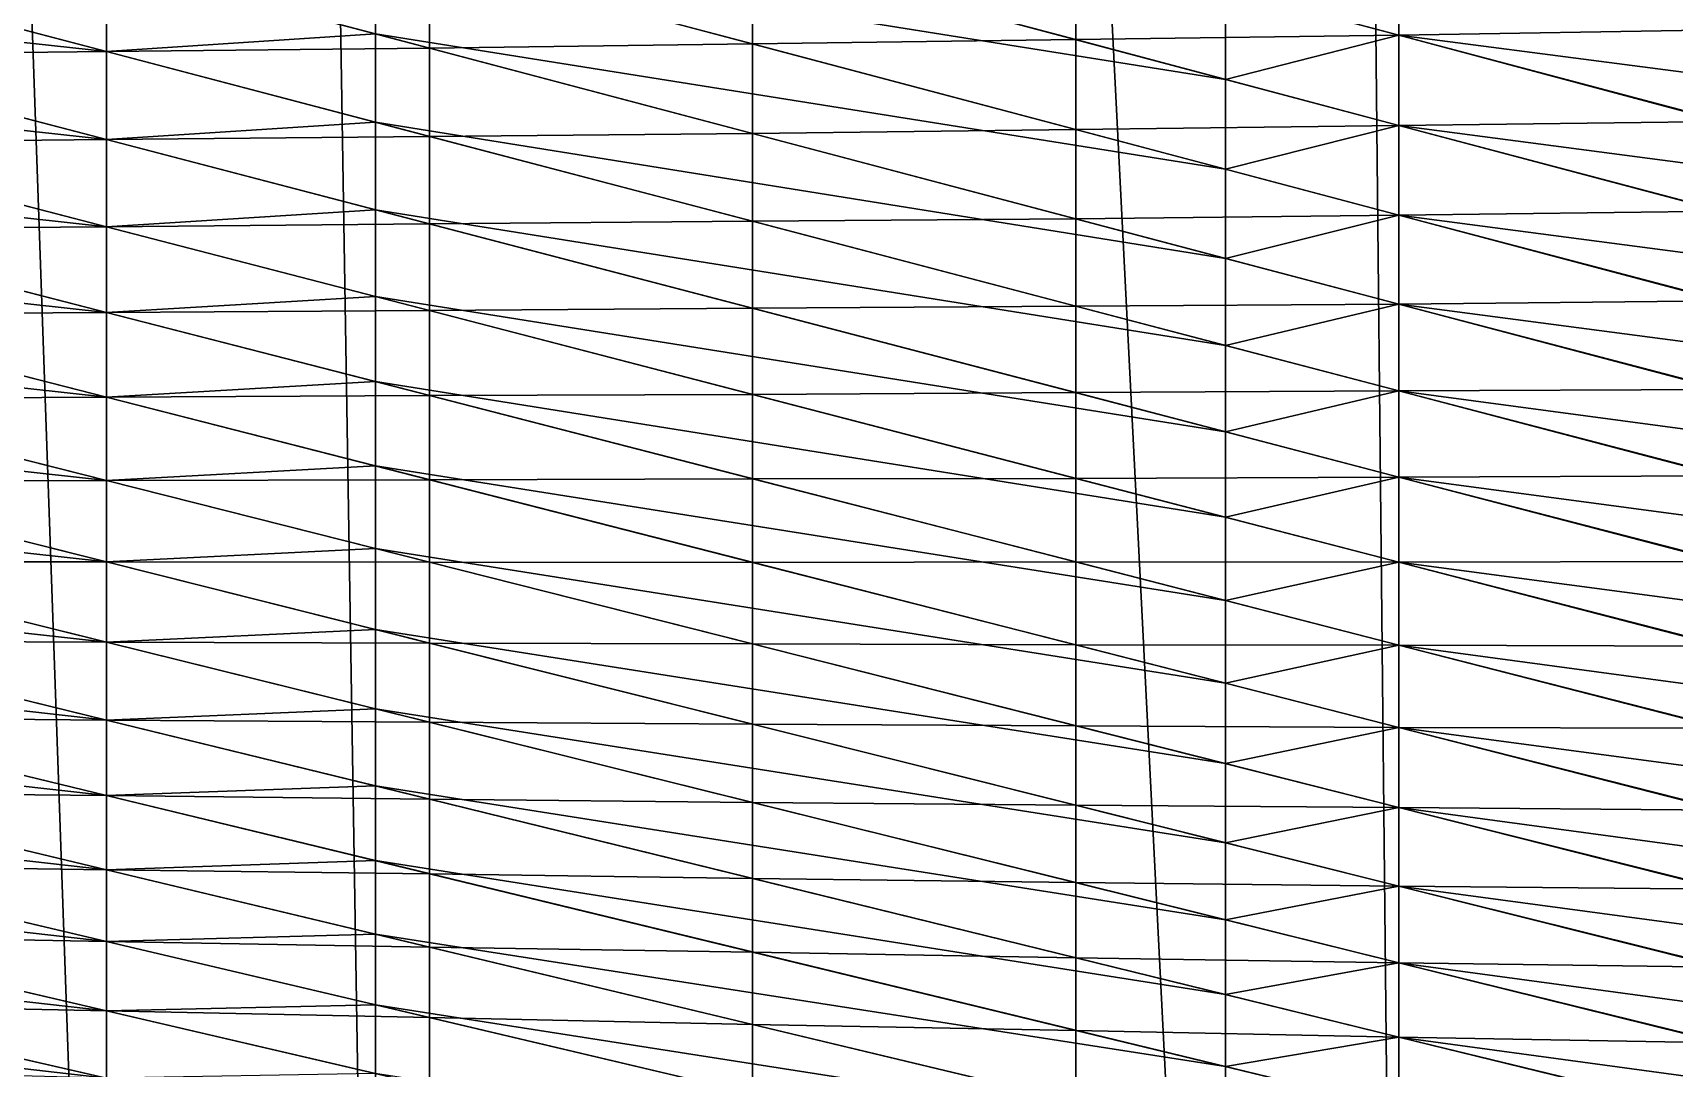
# Model space of a CAD drawing. Header units: metres. Extents: x -3 to 177, y -14 to 14.
# Drawn here: x 18.152 to 20.883, y -12.052 to -10.329 of the extents above; entities that cross this region are included whole.
import ezdxf

# ---------------------------------------------------------------- set-up
doc = ezdxf.new("R2010")
doc.units = ezdxf.units.M
doc.layers.add('ENGINE_ROOM', color=7, linetype='Continuous', true_color=0xa1acbe)
doc.layers.add('HULL', color=7, linetype='Continuous', true_color=0x528ba5)

msp = doc.modelspace()

# ---------------------------------------------------------------- linework, layer by layer
at = {"layer": 'ENGINE_ROOM'}
for points in [[(20.425, 14.067, 14.613), (21.5517, -14.1752, 14.6089), (21.5517, 14.1752, 14.6089)], [(20.1369, 14.0386, 14.6141), (20.425, -14.067, 14.613), (20.425, 14.067, 14.613)], [(20.425, 14.067, 14.613), (20.425, -14.067, 14.613), (21.5517, -14.1752, 14.6089)], [(18.7222, 13.8991, 14.6193), (20.1369, -14.0386, 14.6141), (20.1369, 14.0386, 14.6141)], [(20.1369, 14.0386, 14.6141), (20.1369, -14.0386, 14.6141), (20.425, -14.067, 14.613)], [(18.275, 13.855, 14.621), (18.7222, -13.8991, 14.6193), (18.7222, 13.8991, 14.6193)], [(18.7222, 13.8991, 14.6193), (18.7222, -13.8991, 14.6193), (20.1369, -14.0386, 14.6141)], [(17.3074, 13.7596, 14.6246), (18.275, -13.855, 14.621), (18.275, 13.855, 14.621)], [(18.275, 13.855, 14.621), (18.275, -13.855, 14.621), (18.7222, -13.8991, 14.6193)], [(17.3074, 13.7596, 14.6246), (17.3074, -13.7596, 14.6246), (18.275, -13.855, 14.621)], [(18.7222, -10.1816, 6.3061), (18.7222, -10.0309, 6.2243), (20.1369, -10.407, 5.9922)], [(18.7222, -10.0309, 6.2243), (20.1369, -10.2565, 5.9066), (20.1369, -10.407, 5.9922)], [(17.3074, -10.2545, 6.777), (17.3074, -10.1065, 6.6934), (18.275, -10.3606, 6.5464)], [(17.3074, -10.1065, 6.6934), (18.275, -10.213, 6.4602), (18.275, -10.3606, 6.5464)], [(18.275, -10.213, 6.4602), (18.7222, -10.1816, 6.3061), (18.7222, -10.3311, 6.3903)], [(18.7222, -10.3311, 6.3903), (18.7222, -10.1816, 6.3061), (20.1369, -10.5564, 6.0796)], [(18.7222, -10.1816, 6.3061), (20.1369, -10.407, 5.9922), (20.1369, -10.5564, 6.0796)], [(20.1369, -10.2565, 5.9066), (20.425, -10.181, 5.775), (20.425, -10.3333, 5.8582)], [(20.425, -10.3333, 5.8582), (20.425, -10.181, 5.775), (21.5517, -10.4796, 5.581)], [(20.425, -10.181, 5.775), (21.5517, -10.3278, 5.4941), (21.5517, -10.4796, 5.581)], [(18.275, -10.3606, 6.5464), (18.275, -10.213, 6.4602), (18.7222, -10.3311, 6.3903)], [(17.3074, -10.4008, 6.8637), (17.3074, -10.2545, 6.777), (18.275, -10.5071, 6.6345)], [(17.3074, -10.2545, 6.777), (18.275, -10.3606, 6.5464), (18.275, -10.5071, 6.6345)], [(20.1369, -10.407, 5.9922), (20.1369, -10.2565, 5.9066), (20.425, -10.3333, 5.8582)], [(18.275, -10.3606, 6.5464), (18.7222, -10.3311, 6.3903), (18.7222, -10.478, 6.4785)], [(18.7222, -10.478, 6.4785), (18.7222, -10.3311, 6.3903), (20.1369, -10.7047, 6.1691)], [(18.7222, -10.3311, 6.3903), (20.1369, -10.5564, 6.0796), (20.1369, -10.7047, 6.1691)], [(20.1369, -10.407, 5.9922), (20.425, -10.3333, 5.8582), (20.425, -10.4835, 5.945)], [(20.425, -10.4835, 5.945), (20.425, -10.3333, 5.8582), (21.5517, -10.6315, 5.6679)], [(20.425, -10.3333, 5.8582), (21.5517, -10.4796, 5.581), (21.5517, -10.6315, 5.6679)], [(18.275, -10.5071, 6.6345), (18.275, -10.3606, 6.5464), (18.7222, -10.478, 6.4785)], [(17.3074, -10.5456, 6.9527), (17.3074, -10.4008, 6.8637), (18.275, -10.652, 6.7252)], [(17.3074, -10.4008, 6.8637), (18.275, -10.5071, 6.6345), (18.275, -10.652, 6.7252)], [(20.1369, -10.5564, 6.0796), (20.1369, -10.407, 5.9922), (20.425, -10.4835, 5.945)], [(18.275, -10.5071, 6.6345), (18.7222, -10.478, 6.4785), (18.7222, -10.6239, 6.5686)], [(18.7222, -10.6239, 6.5686), (18.7222, -10.478, 6.4785), (20.1369, -10.8496, 6.2636)], [(18.7222, -10.478, 6.4785), (20.1369, -10.7047, 6.1691), (20.1369, -10.8496, 6.2636)], [(20.1369, -10.5564, 6.0796), (20.425, -10.4835, 5.945), (20.425, -10.6327, 6.0335)], [(20.425, -10.6327, 6.0335), (20.425, -10.4835, 5.945), (21.5517, -10.7807, 5.7592)], [(20.425, -10.4835, 5.945), (21.5517, -10.6315, 5.6679), (21.5517, -10.7807, 5.7592)], [(18.275, -10.652, 6.7252), (18.275, -10.5071, 6.6345), (18.7222, -10.6239, 6.5686)], [(17.3074, -10.6883, 7.0451), (17.3074, -10.5456, 6.9527), (18.275, -10.7947, 6.8193)], [(17.3074, -10.5456, 6.9527), (18.275, -10.652, 6.7252), (18.275, -10.7947, 6.8193)], [(20.1369, -10.7047, 6.1691), (20.1369, -10.5564, 6.0796), (20.425, -10.6327, 6.0335)], [(18.275, -10.652, 6.7252), (18.7222, -10.6239, 6.5686), (18.7222, -10.7681, 6.6612)], [(18.7222, -10.7681, 6.6612), (18.7222, -10.6239, 6.5686), (20.1369, -10.9933, 6.3602)], [(18.7222, -10.6239, 6.5686), (20.1369, -10.8496, 6.2636), (20.1369, -10.9933, 6.3602)], [(20.1369, -10.7047, 6.1691), (20.425, -10.6327, 6.0335), (20.425, -10.7808, 6.124)], [(20.425, -10.7808, 6.124), (20.425, -10.6327, 6.0335), (21.5517, -10.9289, 5.8522)], [(20.425, -10.6327, 6.0335), (21.5517, -10.7807, 5.7592), (21.5517, -10.9289, 5.8522)], [(18.275, -10.7947, 6.8193), (18.275, -10.652, 6.7252), (18.7222, -10.7681, 6.6612)], [(17.3074, -10.8293, 7.1401), (17.3074, -10.6883, 7.0451), (18.275, -10.9357, 6.9159)], [(17.3074, -10.6883, 7.0451), (18.275, -10.7947, 6.8193), (18.275, -10.9357, 6.9159)], [(20.1369, -10.8496, 6.2636), (20.1369, -10.7047, 6.1691), (20.425, -10.7808, 6.124)], [(18.275, -10.7947, 6.8193), (18.7222, -10.7681, 6.6612), (18.7222, -10.9098, 6.7576)], [(18.7222, -10.9098, 6.7576), (18.7222, -10.7681, 6.6612), (20.1369, -11.1355, 6.4588)], [(18.7222, -10.7681, 6.6612), (20.1369, -10.9933, 6.3602), (20.1369, -11.1355, 6.4588)], [(20.1369, -10.8496, 6.2636), (20.425, -10.7808, 6.124), (20.425, -10.9253, 6.2199)], [(20.425, -10.9253, 6.2199), (20.425, -10.7808, 6.124), (21.5517, -11.076, 5.947)], [(20.425, -10.7808, 6.124), (21.5517, -10.9289, 5.8522), (21.5517, -11.076, 5.947)], [(18.275, -10.9357, 6.9159), (18.275, -10.7947, 6.8193), (18.7222, -10.9098, 6.7576)], [(17.3074, -10.9671, 7.2397), (17.3074, -10.8293, 7.1401), (18.275, -11.0742, 7.0159)], [(17.3074, -10.8293, 7.1401), (18.275, -10.9357, 6.9159), (18.275, -11.0742, 7.0159)], [(20.1369, -10.9933, 6.3602), (20.1369, -10.8496, 6.2636), (20.425, -10.9253, 6.2199)], [(18.275, -10.9357, 6.9159), (18.7222, -10.9098, 6.7576), (18.7222, -11.05, 6.8561)], [(18.7222, -11.05, 6.8561), (18.7222, -10.9098, 6.7576), (20.1369, -11.274, 6.5624)], [(18.7222, -10.9098, 6.7576), (20.1369, -11.1355, 6.4588), (20.1369, -11.274, 6.5624)], [(18.275, -11.0742, 7.0159), (18.275, -10.9357, 6.9159), (18.7222, -11.05, 6.8561)], [(20.1369, -10.9933, 6.3602), (20.425, -10.9253, 6.2199), (20.425, -11.0685, 6.3177)], [(20.425, -11.0685, 6.3177), (20.425, -10.9253, 6.2199), (21.5517, -11.2188, 6.0479)], [(20.425, -10.9253, 6.2199), (21.5517, -11.076, 5.947), (21.5517, -11.2188, 6.0479)], [(17.3074, -11.1029, 7.342), (17.3074, -10.9671, 7.2397), (18.275, -11.2099, 7.1199)], [(17.3074, -10.9671, 7.2397), (18.275, -11.0742, 7.0159), (18.275, -11.2099, 7.1199)], [(20.1369, -11.1355, 6.4588), (20.1369, -10.9933, 6.3602), (20.425, -11.0685, 6.3177)], [(18.275, -11.0742, 7.0159), (18.7222, -11.05, 6.8561), (18.7222, -11.1874, 6.9585)], [(18.7222, -11.1874, 6.9585), (18.7222, -11.05, 6.8561), (20.1369, -11.4117, 6.6672)], [(18.7222, -11.05, 6.8561), (20.1369, -11.274, 6.5624), (20.1369, -11.4117, 6.6672)], [(18.275, -11.2099, 7.1199), (18.275, -11.0742, 7.0159), (18.7222, -11.1874, 6.9585)], [(20.1369, -11.1355, 6.4588), (20.425, -11.0685, 6.3177), (20.425, -11.2103, 6.4175)], [(20.425, -11.2103, 6.4175), (20.425, -11.0685, 6.3177), (21.5517, -11.3602, 6.1509)], [(20.425, -11.0685, 6.3177), (21.5517, -11.2188, 6.0479), (21.5517, -11.3602, 6.1509)], [(17.3074, -11.2356, 7.4483), (17.3074, -11.1029, 7.342), (18.275, -11.3431, 7.2268)], [(17.3074, -11.1029, 7.342), (18.275, -11.2099, 7.1199), (18.275, -11.3431, 7.2268)], [(20.1369, -11.274, 6.5624), (20.1369, -11.1355, 6.4588), (20.425, -11.2103, 6.4175)], [(18.275, -11.2099, 7.1199), (18.7222, -11.1874, 6.9585), (18.7222, -11.322, 7.0645)], [(18.7222, -11.322, 7.0645), (18.7222, -11.1874, 6.9585), (20.1369, -11.5454, 6.7769)], [(18.7222, -11.1874, 6.9585), (20.1369, -11.4117, 6.6672), (20.1369, -11.5454, 6.7769)], [(18.275, -11.3431, 7.2268), (18.275, -11.2099, 7.1199), (18.7222, -11.322, 7.0645)], [(20.1369, -11.274, 6.5624), (20.425, -11.2103, 6.4175), (20.425, -11.3481, 6.5227)], [(20.425, -11.3481, 6.5227), (20.425, -11.2103, 6.4175), (21.5517, -11.5004, 6.2555)], [(20.425, -11.2103, 6.4175), (21.5517, -11.3602, 6.1509), (21.5517, -11.5004, 6.2555)], [(17.3074, -11.3638, 7.5598), (17.3074, -11.2356, 7.4483), (18.275, -11.4729, 7.3379)], [(17.3074, -11.2356, 7.4483), (18.275, -11.3431, 7.2268), (18.275, -11.4729, 7.3379)], [(20.1369, -11.4117, 6.6672), (20.1369, -11.274, 6.5624), (20.425, -11.3481, 6.5227)], [(18.275, -11.3431, 7.2268), (18.7222, -11.322, 7.0645), (18.7222, -11.4541, 7.1736)], [(18.7222, -11.4541, 7.1736), (18.7222, -11.322, 7.0645), (20.1369, -11.677, 6.8892)], [(18.7222, -11.322, 7.0645), (20.1369, -11.5454, 6.7769), (20.1369, -11.677, 6.8892)], [(18.275, -11.4729, 7.3379), (18.275, -11.3431, 7.2268), (18.7222, -11.4541, 7.1736)], [(20.1369, -11.4117, 6.6672), (20.425, -11.3481, 6.5227), (20.425, -11.4854, 6.6287)], [(20.425, -11.4854, 6.6287), (20.425, -11.3481, 6.5227), (21.5517, -11.6356, 6.3665)], [(20.425, -11.3481, 6.5227), (21.5517, -11.5004, 6.2555), (21.5517, -11.6356, 6.3665)], [(17.3074, -11.4903, 7.6735), (17.3074, -11.3638, 7.5598), (18.275, -11.5984, 7.4539)], [(17.3074, -11.3638, 7.5598), (18.275, -11.4729, 7.3379), (18.275, -11.5984, 7.4539)], [(20.1369, -11.5454, 6.7769), (20.1369, -11.4117, 6.6672), (20.425, -11.4854, 6.6287)], [(18.275, -11.4729, 7.3379), (18.7222, -11.4541, 7.1736), (18.7222, -11.5826, 7.2869)], [(18.7222, -11.5826, 7.2869), (18.7222, -11.4541, 7.1736), (20.1369, -11.8052, 7.0053)], [(18.7222, -11.4541, 7.1736), (20.1369, -11.677, 6.8892), (20.1369, -11.8052, 7.0053)], [(17.3074, -11.6127, 7.7914), (17.3074, -11.4903, 7.6735), (18.275, -11.7221, 7.5718)], [(17.3074, -11.4903, 7.6735), (18.275, -11.5984, 7.4539), (18.275, -11.7221, 7.5718)], [(18.275, -11.5984, 7.4539), (18.275, -11.4729, 7.3379), (18.7222, -11.5826, 7.2869)], [(20.1369, -11.5454, 6.7769), (20.425, -11.4854, 6.6287), (20.425, -11.6183, 6.7399)], [(20.425, -11.6183, 6.7399), (20.425, -11.4854, 6.6287), (21.5517, -11.7708, 6.4775)], [(20.425, -11.4854, 6.6287), (21.5517, -11.6356, 6.3665), (21.5517, -11.7708, 6.4775)], [(20.1369, -11.677, 6.8892), (20.1369, -11.5454, 6.7769), (20.425, -11.6183, 6.7399)], [(18.275, -11.5984, 7.4539), (18.7222, -11.5826, 7.2869), (18.7222, -11.7067, 7.4049)], [(18.275, -11.7221, 7.5718), (18.275, -11.5984, 7.4539), (18.7222, -11.7067, 7.4049)], [(18.7222, -11.7067, 7.4049), (18.7222, -11.5826, 7.2869), (20.1369, -11.9297, 7.1254)], [(18.7222, -11.5826, 7.2869), (20.1369, -11.8052, 7.0053), (20.1369, -11.9297, 7.1254)], [(17.3074, -11.7313, 7.9132), (17.3074, -11.6127, 7.7914), (18.275, -11.8411, 7.6943)], [(17.3074, -11.6127, 7.7914), (18.275, -11.7221, 7.5718), (18.275, -11.8411, 7.6943)], [(20.1369, -11.677, 6.8892), (20.425, -11.6183, 6.7399), (20.425, -11.7492, 6.8535)], [(20.425, -11.7492, 6.8535), (20.425, -11.6183, 6.7399), (21.5517, -11.9008, 6.5946)], [(20.425, -11.6183, 6.7399), (21.5517, -11.7708, 6.4775), (21.5517, -11.9008, 6.5946)], [(20.1369, -11.8052, 7.0053), (20.1369, -11.677, 6.8892), (20.425, -11.7492, 6.8535)], [(18.275, -11.7221, 7.5718), (18.7222, -11.7067, 7.4049), (18.7222, -11.8292, 7.5248)], [(18.7222, -11.8292, 7.5248), (18.7222, -11.7067, 7.4049), (20.1369, -12.0496, 7.25)], [(18.7222, -11.7067, 7.4049), (20.1369, -11.9297, 7.1254), (20.1369, -12.0496, 7.25)], [(17.3074, -11.8473, 8.0374), (17.3074, -11.7313, 7.9132), (18.275, -11.9568, 7.82)], [(17.3074, -11.7313, 7.9132), (18.275, -11.8411, 7.6943), (18.275, -11.9568, 7.82)], [(18.275, -11.8411, 7.6943), (18.275, -11.7221, 7.5718), (18.7222, -11.8292, 7.5248)], [(20.1369, -11.8052, 7.0053), (20.425, -11.7492, 6.8535), (20.425, -11.8767, 6.971)], [(20.425, -11.8767, 6.971), (20.425, -11.7492, 6.8535), (21.5517, -12.0292, 6.7134)], [(20.425, -11.7492, 6.8535), (21.5517, -11.9008, 6.5946), (21.5517, -12.0292, 6.7134)], [(20.1369, -11.9297, 7.1254), (20.1369, -11.8052, 7.0053), (20.425, -11.8767, 6.971)], [(17.3074, -11.9576, 8.1668), (17.3074, -11.8473, 8.0374), (18.275, -12.069, 7.9488)], [(17.3074, -11.8473, 8.0374), (18.275, -11.9568, 7.82), (18.275, -12.069, 7.9488)], [(18.275, -11.8411, 7.6943), (18.7222, -11.8292, 7.5248), (18.7222, -11.9466, 7.6494)], [(18.275, -11.9568, 7.82), (18.275, -11.8411, 7.6943), (18.7222, -11.9466, 7.6494)], [(18.7222, -11.9466, 7.6494), (18.7222, -11.8292, 7.5248), (20.1369, -12.1681, 7.3761)], [(18.7222, -11.8292, 7.5248), (20.1369, -12.0496, 7.25), (20.1369, -12.1681, 7.3761)], [(20.1369, -11.9297, 7.1254), (20.425, -11.8767, 6.971), (20.425, -12.0003, 7.0925)], [(20.425, -12.0003, 7.0925), (20.425, -11.8767, 6.971), (21.5517, -12.1535, 6.8365)], [(20.425, -11.8767, 6.971), (21.5517, -12.0292, 6.7134), (21.5517, -12.1535, 6.8365)], [(20.1369, -12.0496, 7.25), (20.1369, -11.9297, 7.1254), (20.425, -12.0003, 7.0925)], [(17.3074, -12.0634, 8.2999), (17.3074, -11.9576, 8.1668), (18.275, -12.1759, 8.0821)], [(17.3074, -11.9576, 8.1668), (18.275, -12.069, 7.9488), (18.275, -12.1759, 8.0821)], [(18.275, -11.9568, 7.82), (18.7222, -11.9466, 7.6494), (18.7222, -12.0611, 7.777)], [(18.275, -12.069, 7.9488), (18.275, -11.9568, 7.82), (18.7222, -12.0611, 7.777)], [(18.7222, -12.0611, 7.777), (18.7222, -11.9466, 7.6494), (20.1369, -12.2805, 7.5075)], [(18.7222, -11.9466, 7.6494), (20.1369, -12.1681, 7.3761), (20.1369, -12.2805, 7.5075)], [(20.1369, -12.0496, 7.25), (20.425, -12.0003, 7.0925), (20.425, -12.1195, 7.2184)], [(20.425, -12.1195, 7.2184), (20.425, -12.0003, 7.0925), (21.5517, -12.2739, 6.9634)], [(20.425, -12.0003, 7.0925), (21.5517, -12.1535, 6.8365), (21.5517, -12.2739, 6.9634)], [(20.1369, -12.1681, 7.3761), (20.1369, -12.0496, 7.25), (20.425, -12.1195, 7.2184)]]:
    msp.add_3dface(points, dxfattribs=at)
at = {"layer": 'HULL'}
for points in [[(19.8875, -10.19, 5.9486), (20.425, -10.181, 5.775), (20.425, -10.3333, 5.8582)], [(20.425, -10.3333, 5.8582), (20.425, -10.181, 5.775), (20.9625, -10.3246, 5.6829)], [(17.7375, -10.2194, 6.6281), (18.275, -10.213, 6.4602), (18.275, -10.3606, 6.5464)], [(18.275, -10.213, 6.4602), (18.8125, -10.2056, 6.2916), (18.8125, -10.3549, 6.3762)], [(18.275, -10.3606, 6.5464), (18.275, -10.213, 6.4602), (18.8125, -10.3549, 6.3762)], [(18.8125, -10.2056, 6.2916), (19.35, -10.1978, 6.1213), (19.35, -10.348, 6.2056)], [(18.8125, -10.3549, 6.3762), (18.8125, -10.2056, 6.2916), (19.35, -10.348, 6.2056)], [(19.35, -10.1978, 6.1213), (19.8875, -10.19, 5.9486), (19.8875, -10.3407, 6.0331)], [(19.35, -10.348, 6.2056), (19.35, -10.1978, 6.1213), (19.8875, -10.3407, 6.0331)], [(19.8875, -10.3407, 6.0331), (19.8875, -10.19, 5.9486), (20.425, -10.3333, 5.8582)], [(17.7375, -10.3668, 6.7137), (17.7375, -10.2194, 6.6281), (18.275, -10.3606, 6.5464)], [(18.8125, -10.3549, 6.3762), (19.35, -10.348, 6.2056), (19.35, -10.4969, 6.2921)], [(19.35, -10.348, 6.2056), (19.8875, -10.3407, 6.0331), (19.8875, -10.4903, 6.1195)], [(19.35, -10.4969, 6.2921), (19.35, -10.348, 6.2056), (19.8875, -10.4903, 6.1195)], [(19.8875, -10.3407, 6.0331), (20.425, -10.3333, 5.8582), (20.425, -10.4835, 5.945)], [(19.8875, -10.4903, 6.1195), (19.8875, -10.3407, 6.0331), (20.425, -10.4835, 5.945)], [(20.425, -10.3333, 5.8582), (20.9625, -10.3246, 5.6829), (20.9625, -10.4767, 5.7679)], [(20.425, -10.4835, 5.945), (20.425, -10.3333, 5.8582), (20.9625, -10.4767, 5.7679)], [(17.7375, -10.3668, 6.7137), (18.275, -10.3606, 6.5464), (18.275, -10.5071, 6.6345)], [(17.7375, -10.5125, 6.8021), (17.7375, -10.3668, 6.7137), (18.275, -10.5071, 6.6345)], [(18.275, -10.3606, 6.5464), (18.8125, -10.3549, 6.3762), (18.8125, -10.5018, 6.4648)], [(18.275, -10.5071, 6.6345), (18.275, -10.3606, 6.5464), (18.8125, -10.5018, 6.4648)], [(18.8125, -10.5018, 6.4648), (18.8125, -10.3549, 6.3762), (19.35, -10.4969, 6.2921)], [(19.8875, -10.4903, 6.1195), (20.425, -10.4835, 5.945), (20.425, -10.6327, 6.0335)], [(20.425, -10.4835, 5.945), (20.9625, -10.4767, 5.7679), (20.9625, -10.6264, 5.8568)], [(20.425, -10.6327, 6.0335), (20.425, -10.4835, 5.945), (20.9625, -10.6264, 5.8568)], [(17.7375, -10.5125, 6.8021), (18.275, -10.5071, 6.6345), (18.275, -10.652, 6.7252)], [(17.7375, -10.6563, 6.8934), (17.7375, -10.5125, 6.8021), (18.275, -10.652, 6.7252)], [(18.275, -10.5071, 6.6345), (18.8125, -10.5018, 6.4648), (18.8125, -10.6475, 6.5553)], [(18.275, -10.652, 6.7252), (18.275, -10.5071, 6.6345), (18.8125, -10.6475, 6.5553)], [(18.8125, -10.5018, 6.4648), (19.35, -10.4969, 6.2921), (19.35, -10.6429, 6.3832)], [(18.8125, -10.6475, 6.5553), (18.8125, -10.5018, 6.4648), (19.35, -10.6429, 6.3832)], [(19.35, -10.4969, 6.2921), (19.8875, -10.4903, 6.1195), (19.8875, -10.6388, 6.2081)], [(19.35, -10.6429, 6.3832), (19.35, -10.4969, 6.2921), (19.8875, -10.6388, 6.2081)], [(19.8875, -10.6388, 6.2081), (19.8875, -10.4903, 6.1195), (20.425, -10.6327, 6.0335)], [(18.275, -10.652, 6.7252), (18.8125, -10.6475, 6.5553), (18.8125, -10.7916, 6.6483)], [(18.8125, -10.6475, 6.5553), (19.35, -10.6429, 6.3832), (19.35, -10.7878, 6.4761)], [(18.8125, -10.7916, 6.6483), (18.8125, -10.6475, 6.5553), (19.35, -10.7878, 6.4761)], [(19.35, -10.6429, 6.3832), (19.8875, -10.6388, 6.2081), (19.8875, -10.7841, 6.3015)], [(19.35, -10.7878, 6.4761), (19.35, -10.6429, 6.3832), (19.8875, -10.7841, 6.3015)], [(19.8875, -10.6388, 6.2081), (20.425, -10.6327, 6.0335), (20.425, -10.7808, 6.124)], [(19.8875, -10.7841, 6.3015), (19.8875, -10.6388, 6.2081), (20.425, -10.7808, 6.124)], [(20.425, -10.6327, 6.0335), (20.9625, -10.6264, 5.8568), (20.9625, -10.7751, 5.9475)], [(20.425, -10.7808, 6.124), (20.425, -10.6327, 6.0335), (20.9625, -10.7751, 5.9475)], [(17.7375, -10.6563, 6.8934), (18.275, -10.652, 6.7252), (18.275, -10.7947, 6.8193)], [(17.7375, -10.7983, 6.9877), (17.7375, -10.6563, 6.8934), (18.275, -10.7947, 6.8193)], [(18.275, -10.7947, 6.8193), (18.275, -10.652, 6.7252), (18.8125, -10.7916, 6.6483)], [(19.35, -10.7878, 6.4761), (19.8875, -10.7841, 6.3015), (19.8875, -10.9281, 6.3969)], [(19.8875, -10.7841, 6.3015), (20.425, -10.7808, 6.124), (20.425, -10.9253, 6.2199)], [(19.8875, -10.9281, 6.3969), (19.8875, -10.7841, 6.3015), (20.425, -10.9253, 6.2199)], [(20.425, -10.7808, 6.124), (20.9625, -10.7751, 5.9475), (20.9625, -10.9227, 6.04)], [(20.425, -10.9253, 6.2199), (20.425, -10.7808, 6.124), (20.9625, -10.9227, 6.04)], [(17.7375, -10.7983, 6.9877), (18.275, -10.7947, 6.8193), (18.275, -10.9357, 6.9159)], [(17.7375, -10.9382, 7.0849), (17.7375, -10.7983, 6.9877), (18.275, -10.9357, 6.9159)], [(18.275, -10.7947, 6.8193), (18.8125, -10.7916, 6.6483), (18.8125, -10.933, 6.7451)], [(18.275, -10.9357, 6.9159), (18.275, -10.7947, 6.8193), (18.8125, -10.933, 6.7451)], [(18.8125, -10.7916, 6.6483), (19.35, -10.7878, 6.4761), (19.35, -10.9312, 6.5714)], [(18.8125, -10.933, 6.7451), (18.8125, -10.7916, 6.6483), (19.35, -10.9312, 6.5714)], [(19.35, -10.9312, 6.5714), (19.35, -10.7878, 6.4761), (19.8875, -10.9281, 6.3969)], [(20.425, -10.9253, 6.2199), (20.9625, -10.9227, 6.04), (20.9625, -11.0664, 6.1382)], [(17.7375, -10.9382, 7.0849), (18.275, -10.9357, 6.9159), (18.275, -11.0742, 7.0159)], [(17.7375, -11.075, 7.1864), (17.7375, -10.9382, 7.0849), (18.275, -11.0742, 7.0159)], [(18.275, -10.9357, 6.9159), (18.8125, -10.933, 6.7451), (18.8125, -11.0731, 6.8441)], [(18.275, -11.0742, 7.0159), (18.275, -10.9357, 6.9159), (18.8125, -11.0731, 6.8441)], [(18.8125, -10.933, 6.7451), (19.35, -10.9312, 6.5714), (19.35, -11.0714, 6.671)], [(18.8125, -11.0731, 6.8441), (18.8125, -10.933, 6.7451), (19.35, -11.0714, 6.671)], [(19.35, -10.9312, 6.5714), (19.8875, -10.9281, 6.3969), (19.8875, -11.0707, 6.4945)], [(19.35, -11.0714, 6.671), (19.35, -10.9312, 6.5714), (19.8875, -11.0707, 6.4945)], [(19.8875, -10.9281, 6.3969), (20.425, -10.9253, 6.2199), (20.425, -11.0685, 6.3177)], [(19.8875, -11.0707, 6.4945), (19.8875, -10.9281, 6.3969), (20.425, -11.0685, 6.3177)], [(20.425, -11.0685, 6.3177), (20.425, -10.9253, 6.2199), (20.9625, -11.0664, 6.1382)], [(17.7375, -11.075, 7.1864), (18.275, -11.0742, 7.0159), (18.275, -11.2099, 7.1199)], [(17.7375, -11.2097, 7.2908), (17.7375, -11.075, 7.1864), (18.275, -11.2099, 7.1199)], [(18.275, -11.0742, 7.0159), (18.8125, -11.0731, 6.8441), (18.8125, -11.2102, 6.9469)], [(18.275, -11.2099, 7.1199), (18.275, -11.0742, 7.0159), (18.8125, -11.2102, 6.9469)], [(18.8125, -11.0731, 6.8441), (19.35, -11.0714, 6.671), (19.35, -11.2105, 6.7723)], [(18.8125, -11.2102, 6.9469), (18.8125, -11.0731, 6.8441), (19.35, -11.2105, 6.7723)], [(19.35, -11.0714, 6.671), (19.8875, -11.0707, 6.4945), (19.8875, -11.2097, 6.5968)], [(19.35, -11.2105, 6.7723), (19.35, -11.0714, 6.671), (19.8875, -11.2097, 6.5968)], [(19.8875, -11.0707, 6.4945), (20.425, -11.0685, 6.3177), (20.425, -11.2103, 6.4175)], [(19.8875, -11.2097, 6.5968), (19.8875, -11.0707, 6.4945), (20.425, -11.2103, 6.4175)], [(20.425, -11.0685, 6.3177), (20.9625, -11.0664, 6.1382), (20.9625, -11.2088, 6.2385)], [(20.425, -11.2103, 6.4175), (20.425, -11.0685, 6.3177), (20.9625, -11.2088, 6.2385)], [(17.7375, -11.3411, 7.3992), (17.7375, -11.2097, 7.2908), (18.275, -11.3431, 7.2268)], [(17.7375, -11.2097, 7.2908), (18.275, -11.2099, 7.1199), (18.275, -11.3431, 7.2268)], [(18.275, -11.3431, 7.2268), (18.275, -11.2099, 7.1199), (18.8125, -11.3447, 7.0533)], [(18.275, -11.2099, 7.1199), (18.8125, -11.2102, 6.9469), (18.8125, -11.3447, 7.0533)], [(18.8125, -11.3447, 7.0533), (18.8125, -11.2102, 6.9469), (19.35, -11.3463, 6.8779)], [(18.8125, -11.2102, 6.9469), (19.35, -11.2105, 6.7723), (19.35, -11.3463, 6.8779)], [(19.35, -11.2105, 6.7723), (19.8875, -11.2097, 6.5968), (19.8875, -11.348, 6.7005)], [(19.35, -11.3463, 6.8779), (19.35, -11.2105, 6.7723), (19.8875, -11.348, 6.7005)], [(19.8875, -11.348, 6.7005), (19.8875, -11.2097, 6.5968), (20.425, -11.3481, 6.5227)], [(19.8875, -11.2097, 6.5968), (20.425, -11.2103, 6.4175), (20.425, -11.3481, 6.5227)], [(20.425, -11.2103, 6.4175), (20.9625, -11.2088, 6.2385), (20.9625, -11.3499, 6.3406)], [(20.425, -11.3481, 6.5227), (20.425, -11.2103, 6.4175), (20.9625, -11.3499, 6.3406)], [(17.7375, -11.4681, 7.5127), (17.7375, -11.3411, 7.3992), (18.275, -11.4729, 7.3379)], [(17.7375, -11.3411, 7.3992), (18.275, -11.3431, 7.2268), (18.275, -11.4729, 7.3379)], [(18.275, -11.4729, 7.3379), (18.275, -11.3431, 7.2268), (18.8125, -11.4765, 7.1629)], [(18.275, -11.3431, 7.2268), (18.8125, -11.3447, 7.0533), (18.8125, -11.4765, 7.1629)], [(18.8125, -11.4765, 7.1629), (18.8125, -11.3447, 7.0533), (19.35, -11.4796, 6.9867)], [(18.8125, -11.3447, 7.0533), (19.35, -11.3463, 6.8779), (19.35, -11.4796, 6.9867)], [(19.35, -11.4796, 6.9867), (19.35, -11.3463, 6.8779), (19.8875, -11.4823, 6.8089)], [(19.35, -11.3463, 6.8779), (19.8875, -11.348, 6.7005), (19.8875, -11.4823, 6.8089)], [(19.8875, -11.4823, 6.8089), (19.8875, -11.348, 6.7005), (20.425, -11.4854, 6.6287)], [(19.8875, -11.348, 6.7005), (20.425, -11.3481, 6.5227), (20.425, -11.4854, 6.6287)], [(20.425, -11.4854, 6.6287), (20.425, -11.3481, 6.5227), (20.9625, -11.4865, 6.4485)], [(20.425, -11.3481, 6.5227), (20.9625, -11.3499, 6.3406), (20.9625, -11.4865, 6.4485)], [(17.7375, -11.5933, 7.6283), (17.7375, -11.4681, 7.5127), (18.275, -11.5984, 7.4539)], [(17.7375, -11.4681, 7.5127), (18.275, -11.4729, 7.3379), (18.275, -11.5984, 7.4539)], [(18.275, -11.5984, 7.4539), (18.275, -11.4729, 7.3379), (18.8125, -11.6048, 7.2765)], [(18.275, -11.4729, 7.3379), (18.8125, -11.4765, 7.1629), (18.8125, -11.6048, 7.2765)], [(18.8125, -11.6048, 7.2765), (18.8125, -11.4765, 7.1629), (19.35, -11.6099, 7.0989)], [(18.8125, -11.4765, 7.1629), (19.35, -11.4796, 6.9867), (19.35, -11.6099, 7.0989)], [(19.35, -11.6099, 7.0989), (19.35, -11.4796, 6.9867), (19.8875, -11.6144, 6.9201)], [(19.35, -11.4796, 6.9867), (19.8875, -11.4823, 6.8089), (19.8875, -11.6144, 6.9201)], [(19.8875, -11.6144, 6.9201), (19.8875, -11.4823, 6.8089), (20.425, -11.6183, 6.7399)], [(19.8875, -11.4823, 6.8089), (20.425, -11.4854, 6.6287), (20.425, -11.6183, 6.7399)], [(20.425, -11.6183, 6.7399), (20.425, -11.4854, 6.6287), (20.9625, -11.6228, 6.5569)], [(20.425, -11.4854, 6.6287), (20.9625, -11.4865, 6.4485), (20.9625, -11.6228, 6.5569)], [(17.7375, -11.7142, 7.7482), (17.7375, -11.5933, 7.6283), (18.275, -11.7221, 7.5718)], [(17.7375, -11.5933, 7.6283), (18.275, -11.5984, 7.4539), (18.275, -11.7221, 7.5718)], [(18.275, -11.7221, 7.5718), (18.275, -11.5984, 7.4539), (18.8125, -11.7286, 7.395)], [(18.275, -11.5984, 7.4539), (18.8125, -11.6048, 7.2765), (18.8125, -11.7286, 7.395)], [(18.8125, -11.7286, 7.395), (18.8125, -11.6048, 7.2765), (19.35, -11.7366, 7.2152)], [(18.8125, -11.6048, 7.2765), (19.35, -11.6099, 7.0989), (19.35, -11.7366, 7.2152)], [(19.35, -11.7366, 7.2152), (19.35, -11.6099, 7.0989), (19.8875, -11.7433, 7.035)], [(19.35, -11.6099, 7.0989), (19.8875, -11.6144, 6.9201), (19.8875, -11.7433, 7.035)], [(19.8875, -11.7433, 7.035), (19.8875, -11.6144, 6.9201), (20.425, -11.7492, 6.8535)], [(19.8875, -11.6144, 6.9201), (20.425, -11.6183, 6.7399), (20.425, -11.7492, 6.8535)], [(20.425, -11.7492, 6.8535), (20.425, -11.6183, 6.7399), (20.9625, -11.7543, 6.6709)], [(20.425, -11.6183, 6.7399), (20.9625, -11.6228, 6.5569), (20.9625, -11.7543, 6.6709)], [(17.7375, -11.8315, 7.8718), (17.7375, -11.7142, 7.7482), (18.275, -11.8411, 7.6943)], [(17.7375, -11.7142, 7.7482), (18.275, -11.7221, 7.5718), (18.275, -11.8411, 7.6943)], [(18.275, -11.8411, 7.6943), (18.275, -11.7221, 7.5718), (18.8125, -11.8508, 7.5153)], [(18.275, -11.7221, 7.5718), (18.8125, -11.7286, 7.395), (18.8125, -11.8508, 7.5153)], [(18.8125, -11.8508, 7.5153), (18.8125, -11.7286, 7.395), (19.35, -11.8589, 7.3362)], [(18.8125, -11.7286, 7.395), (19.35, -11.7366, 7.2152), (19.35, -11.8589, 7.3362)], [(19.35, -11.8589, 7.3362), (19.35, -11.7366, 7.2152), (19.8875, -11.8685, 7.1539)], [(19.35, -11.7366, 7.2152), (19.8875, -11.7433, 7.035), (19.8875, -11.8685, 7.1539)], [(19.8875, -11.8685, 7.1539), (19.8875, -11.7433, 7.035), (20.425, -11.8767, 6.971)], [(19.8875, -11.7433, 7.035), (20.425, -11.7492, 6.8535), (20.425, -11.8767, 6.971)], [(20.425, -11.8767, 6.971), (20.425, -11.7492, 6.8535), (20.9625, -11.8841, 6.787)], [(20.425, -11.7492, 6.8535), (20.9625, -11.7543, 6.6709), (20.9625, -11.8841, 6.787)], [(17.7375, -11.9458, 7.998), (17.7375, -11.8315, 7.8718), (18.275, -11.9568, 7.82)], [(17.7375, -11.8315, 7.8718), (18.275, -11.8411, 7.6943), (18.275, -11.9568, 7.82)], [(18.275, -11.9568, 7.82), (18.275, -11.8411, 7.6943), (18.8125, -11.9679, 7.6403)], [(18.275, -11.8411, 7.6943), (18.8125, -11.8508, 7.5153), (18.8125, -11.9679, 7.6403)], [(18.8125, -11.9679, 7.6403), (18.8125, -11.8508, 7.5153), (19.35, -11.9796, 7.4588)], [(18.8125, -11.8508, 7.5153), (19.35, -11.8589, 7.3362), (19.35, -11.9796, 7.4588)], [(19.35, -11.9796, 7.4588), (19.35, -11.8589, 7.3362), (19.8875, -11.9892, 7.2773)], [(19.35, -11.8589, 7.3362), (19.8875, -11.8685, 7.1539), (19.8875, -11.9892, 7.2773)], [(19.8875, -11.9892, 7.2773), (19.8875, -11.8685, 7.1539), (20.425, -12.0003, 7.0925)], [(19.8875, -11.8685, 7.1539), (20.425, -11.8767, 6.971), (20.425, -12.0003, 7.0925)], [(20.425, -12.0003, 7.0925), (20.425, -11.8767, 6.971), (20.9625, -12.0101, 6.9071)], [(20.425, -11.8767, 6.971), (20.9625, -11.8841, 6.787), (20.9625, -12.0101, 6.9071)], [(17.7375, -12.0546, 8.1292), (17.7375, -11.9458, 7.998), (18.275, -12.069, 7.9488)], [(17.7375, -11.9458, 7.998), (18.275, -11.9568, 7.82), (18.275, -12.069, 7.9488)], [(18.275, -12.069, 7.9488), (18.275, -11.9568, 7.82), (18.8125, -12.0821, 7.7683)], [(18.275, -11.9568, 7.82), (18.8125, -11.9679, 7.6403), (18.8125, -12.0821, 7.7683)], [(18.8125, -12.0821, 7.7683), (18.8125, -11.9679, 7.6403), (19.35, -12.0948, 7.5864)], [(18.8125, -11.9679, 7.6403), (19.35, -11.9796, 7.4588), (19.35, -12.0948, 7.5864)], [(19.35, -12.0948, 7.5864), (19.35, -11.9796, 7.4588), (19.8875, -12.1083, 7.4023)], [(19.35, -11.9796, 7.4588), (19.8875, -11.9892, 7.2773), (19.8875, -12.1083, 7.4023)], [(19.8875, -12.1083, 7.4023), (19.8875, -11.9892, 7.2773), (20.425, -12.1195, 7.2184)], [(19.8875, -11.9892, 7.2773), (20.425, -12.0003, 7.0925), (20.425, -12.1195, 7.2184)], [(20.425, -12.1195, 7.2184), (20.425, -12.0003, 7.0925), (20.9625, -12.1322, 7.0312)], [(20.425, -12.0003, 7.0925), (20.9625, -12.0101, 6.9071), (20.9625, -12.1322, 7.0312)]]:
    msp.add_3dface(points, dxfattribs=at)

doc.saveas('drawing.dxf')
